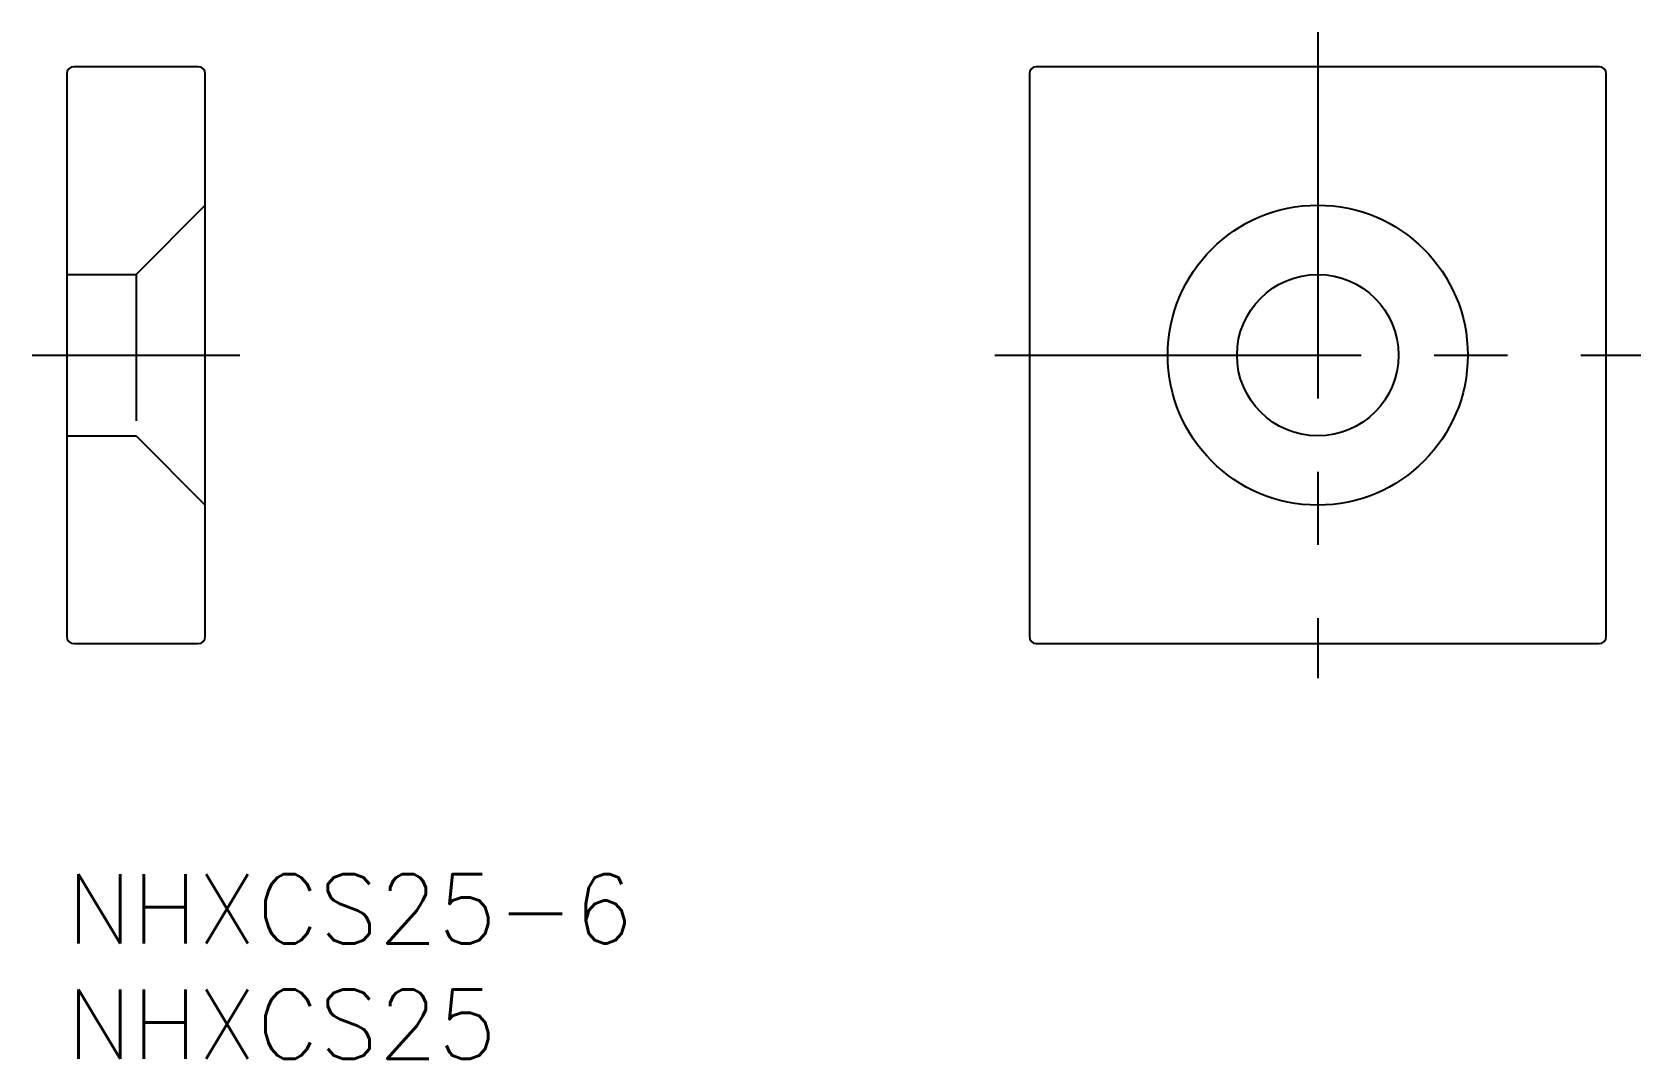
# Model space of a CAD drawing. Extents: x -1.5 to 68.2, y -8 to 36.5.
import ezdxf

# ---------------------------------------------------------------- set-up
doc = ezdxf.new("R2010")
doc.units = 0
doc.header["$LTSCALE"] = 0.5
doc.linetypes.add('CENTER', pattern=[50.8, 31.75, -6.35, 6.35, -6.35])
doc.linetypes.add('DASHED', pattern=[19.05, 12.7, -6.35])
for name, color, linetype in [('MSM_CENTER', 1, 'CENTER'), ('MSM_CONTINUOUS', 7, 'CONTINUOUS'), ('MSM_DASHED', 4, 'DASHED'), ('MSM_PART_NUMBER', 7, 'CONTINUOUS')]:
    doc.layers.add(name, color=color, linetype=linetype)
doc.styles.get("Standard").update_dxf_attribs({"font": 'txt.shx', "height": 1, "bigfont": 'bigfont.shx'})

# ---------------------------------------------------------------- blocks, each defined once
blk = doc.blocks.new('*U3')
at = {"layer": 'MSM_PART_NUMBER'}
blk.add_text('NHXCS25-6', height=3, dxfattribs=at).set_placement((0, -3))
blk = doc.blocks.new('*U4')
at = {"layer": 'MSM_PART_NUMBER'}
blk.add_text('NHXCS25', height=3, dxfattribs=at).set_placement((0, -8))

msp = doc.modelspace()

# ---------------------------------------------------------------- linework, layer by layer
at = {"layer": 'MSM_CENTER'}
for p, q in [((54.214, 36.5), (54.214, 8.5)), ((-1.5, 22.5), (7.5, 22.5)), ((40.214, 22.5), (68.214, 22.5))]:
    msp.add_line(p, q, dxfattribs=at)
at = {"layer": 'MSM_CONTINUOUS'}
for p, q in [((5.7, 35), (0.3, 35)), ((66.414, 35), (42.014, 35)), ((0, 34.7), (0, 10.3)), ((6, 10.3), (6, 34.7)), ((41.714, 34.7), (41.714, 10.3)), ((66.714, 10.3), (66.714, 34.7)), ((0.3, 10), (5.7, 10)), ((42.014, 10), (66.414, 10))]:
    msp.add_line(p, q, dxfattribs=at)
for radius in [6.5, 3.5]:
    msp.add_circle((54.214, 22.5), radius, dxfattribs=at)
for centre, start, end in [((0.3, 34.7), 90, 180), ((5.7, 34.7), 0, 90), ((42.014, 34.7), 90, 180), ((66.414, 34.7), 0, 90), ((0.3, 10.3), 180, 270), ((5.7, 10.3), 270, 0), ((42.014, 10.3), 180, 270), ((66.414, 10.3), 270, 0)]:
    msp.add_arc(centre, 0.3, start, end, dxfattribs=at)
at = {"layer": 'MSM_DASHED'}
for p, q in [((3, 26), (6, 29)), ((0, 26), (3, 26)), ((3, 26), (3, 19)), ((0, 19), (3, 19)), ((3, 19), (6, 16))]:
    msp.add_line(p, q, dxfattribs=at)

# ---------------------------------------------------------------- block references
at = {"layer": 'MSM_CONTINUOUS'}
for name in ['*U3', '*U4']:
    msp.add_blockref(name, (0, 0), dxfattribs=at)

doc.saveas('drawing.dxf')
